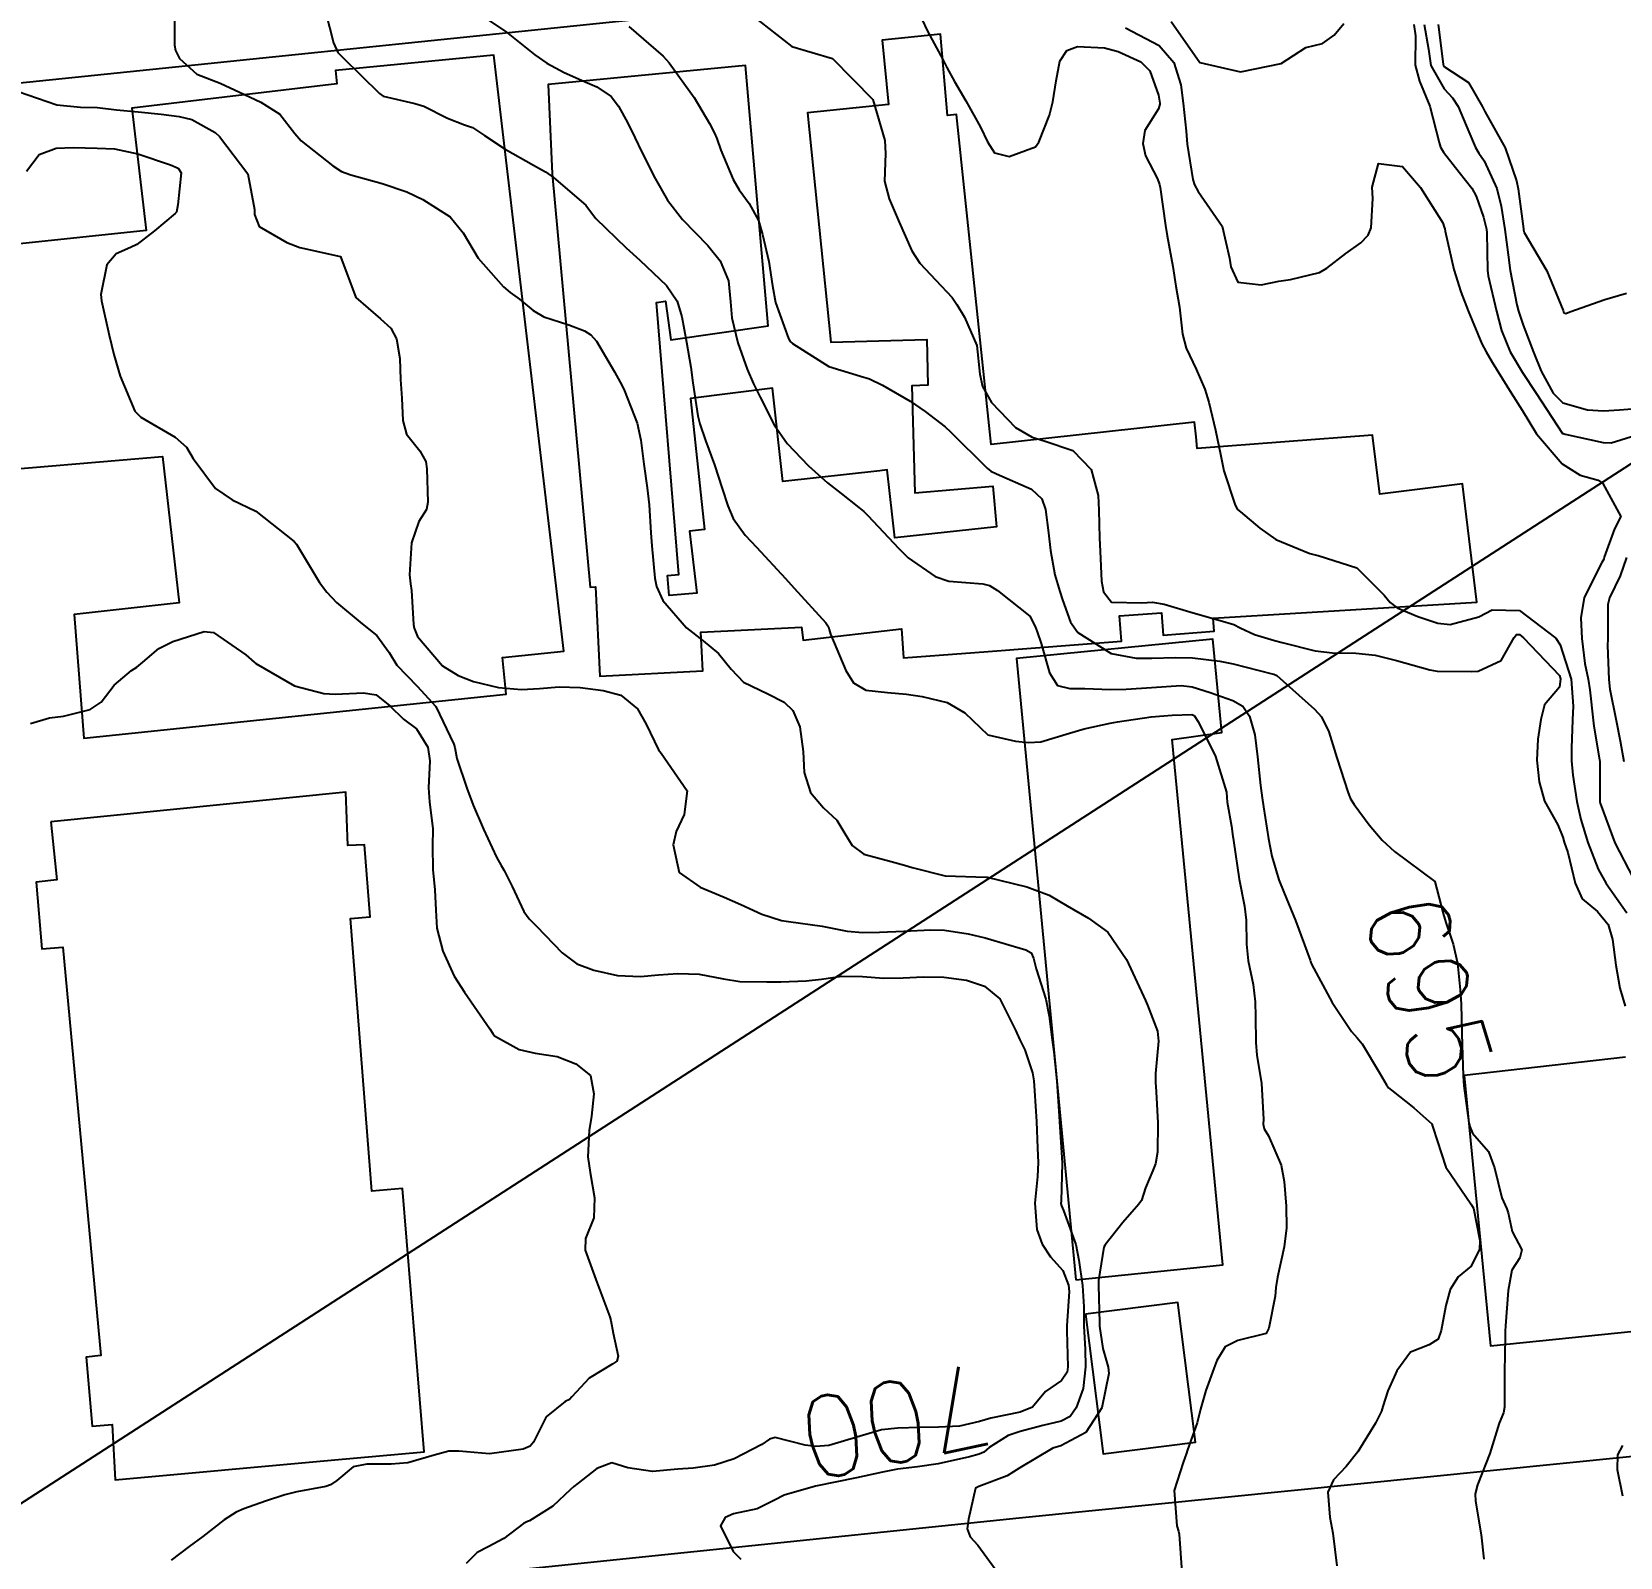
# Model space of a CAD drawing. Header units: metres. Extents: x 298520 to 308411, y 7433745 to 7450750.
# Drawn here: x 300300 to 300377.8, y 7444913.8 to 7444988.6 of the extents above; entities that cross this region are included whole.
import ezdxf
from ezdxf.enums import TextEntityAlignment as Align

# ---------------------------------------------------------------- set-up
doc = ezdxf.new("R2010")
doc.units = ezdxf.units.M
doc.header["$LTSCALE"] = 10
doc.linetypes.add('CONTINUO', pattern=[0])
for name, color, linetype in [('Cotas', 45, 'Continuous'), ('Curvas de Nivel 1m', 11, 'Continuous'), ('Curvas de Nivel 5m', 15, 'Continuous'), ('Edificações', 30, 'Continuous'), ('TEXTO', 45, 'Continuous'), ('Vias Primárias', 230, 'Continuous')]:
    doc.layers.add(name, color=color, linetype=linetype)
doc.styles.add('Style-STANDARD', font='STANDARD.shx')

msp = doc.modelspace()

# ---------------------------------------------------------------- linework, layer by layer
at = {"layer": 'Curvas de Nivel 1m', "flags": 128}
for points, elevation in [([(300306.965, 7444989.643), (300306.966, 7444987.894), (300307.002, 7444987.642), (300307.209, 7444987.243), (300308.052, 7444986.478), (300309.197, 7444986.026), (300310.148, 7444985.6), (300311.188, 7444985.099), (300312.124, 7444984.517), (300312.85, 7444983.565), (300313.168, 7444983.2), (300314.719, 7444981.974), (300315.145, 7444981.696), (300315.61, 7444981.535), (300317.139, 7444981.118), (300318.341, 7444980.708), (300319.131, 7444980.333), (300320.47, 7444979.477), (300321.111, 7444978.698), (300321.85, 7444977.462), (300323.079, 7444976.048), (300323.41, 7444975.779), (300323.869, 7444975.438), (300324.537, 7444974.897), (300325.065, 7444974.58), (300326.285, 7444974.183), (300327.058, 7444973.889), (300327.363, 7444973.703), (300327.652, 7444973.391), (300328.524, 7444971.884), (300328.803, 7444971.373), (300328.882, 7444971.232), (300329.019, 7444970.958), (300329.637, 7444969.364), (300329.824, 7444968.528), (300329.963, 7444967.36), (300330.126, 7444966.194), (300330.221, 7444965.357), (300330.304, 7444963.992), (300330.35, 7444963.356), (300330.502, 7444961.761), (300330.587, 7444961.353), (300330.896, 7444960.668), (300332.055, 7444959.338), (300332.877, 7444958.697), (300333.621, 7444958.069), (300334.244, 7444957.309), (300334.853, 7444956.665), (300336.038, 7444956.095), (300336.837, 7444955.695), (300337.268, 7444955.276), (300337.612, 7444954.485), (300337.77, 7444953.27), (300337.821, 7444952.246), (300338.133, 7444951.267), (300338.775, 7444950.515), (300339.424, 7444949.905), (300339.82, 7444949.244), (300340.175, 7444948.657), (300340.753, 7444948.234), (300342.096, 7444947.87), (300342.748, 7444947.694), (300343.127, 7444947.585), (300344.743, 7444947.18), (300346.742, 7444947.112), (300346.797, 7444947.105), (300348.735, 7444946.64), (300349.834, 7444946.234), (300350.719, 7444945.706), (300351.757, 7444945.1), (300352.706, 7444944.406), (300353.622, 7444943.081), (300354.461, 7444941.277), (300354.551, 7444941.071), (300354.66, 7444940.827), (300355.14, 7444939.555), (300355.188, 7444939.062), (300355.049, 7444937.486), (300355.046, 7444937.064), (300355.088, 7444936.591), (300355.158, 7444935.062), (300355.138, 7444933.621), (300355.051, 7444933.063), (300354.911, 7444932.722), (300354.555, 7444931.883), (300354.353, 7444931.265), (300354.23, 7444931.073), (300353.438, 7444930.177), (300352.577, 7444929.089), (300352.556, 7444929.057), (300352.522, 7444928.966), (300352.258, 7444927.34), (300352.253, 7444927.092), (300352.298, 7444925.27), (300352.303, 7444925.092), (300352.462, 7444923.996), (300352.726, 7444923.087), (300352.753, 7444922.782), (300352.423, 7444921.09), (300351.63, 7444919.878), (300350.404, 7444919.233), (300350.01, 7444919.116), (300348.393, 7444918.156), (300347.776, 7444917.759), (300346.384, 7444917.24), (300346.226, 7444917.162), (300345.884, 7444915.644), (300345.813, 7444915.168), (300345.962, 7444914.779), (300346.345, 7444914.356), (300347.219, 7444913.151)], 698), ([(300314.361, 7444989.549), (300314.757, 7444988.007), (300314.973, 7444987.542), (300315.21, 7444987.287), (300317.013, 7444985.522), (300317.192, 7444985.404), (300318.735, 7444985.043), (300319.187, 7444984.899), (300320.342, 7444984.318), (300321.178, 7444983.99), (300321.568, 7444983.855), (300322.158, 7444983.46), (300323.163, 7444982.791), (300324.563, 7444982.017), (300325.147, 7444981.694), (300325.538, 7444981.416), (300327.129, 7444980.045), (300327.404, 7444979.674), (300327.62, 7444979.393), (300329.102, 7444977.964), (300329.774, 7444977.363), (300331.081, 7444976.115), (300331.606, 7444975.345), (300331.833, 7444974.575), (300332.051, 7444973.34), (300332.261, 7444972.111), (300332.371, 7444971.337), (300332.618, 7444969.723), (300332.707, 7444969.333), (300332.991, 7444968.515), (300333.437, 7444967.323), (300333.811, 7444966.167), (300334.075, 7444965.313), (300334.337, 7444964.699), (300334.939, 7444963.877), (300335.496, 7444963.294), (300336.91, 7444961.755), (300337.34, 7444961.276), (300338.886, 7444959.57), (300339.015, 7444959.388), (300339.048, 7444959.258), (300339.119, 7444959.016), (300339.869, 7444957.245), (300340.246, 7444956.639), (300340.843, 7444956.27), (300341.903, 7444956.158), (300342.842, 7444956.078), (300343.611, 7444955.969), (300344.838, 7444955.668), (300345.701, 7444955.171), (300346.822, 7444954.093), (300348.189, 7444953.777), (300348.819, 7444953.712), (300349.431, 7444953.743), (300350.824, 7444954.172), (300351.543, 7444954.385), (300352.829, 7444954.66), (300353.191, 7444954.725), (300354.832, 7444954.963), (300355.866, 7444955.055), (300356.833, 7444955.077), (300356.936, 7444955.039), (300357.155, 7444954.711), (300357.99, 7444953.028), (300358.527, 7444951.282), (300358.551, 7444951.022), (300358.553, 7444950.794), (300358.769, 7444949.617), (300358.841, 7444949.096), (300358.848, 7444949.019), (300358.865, 7444948.915), (300359.152, 7444947.014), (300359.404, 7444945.694), (300359.493, 7444945.008), (300359.511, 7444943.818), (300359.59, 7444943.007), (300359.831, 7444941.847), (300359.936, 7444941.001), (300359.942, 7444940.287), (300359.963, 7444939), (300360.02, 7444938.382), (300360.242, 7444936.996), (300360.338, 7444935.252), (300360.331, 7444934.994), (300360.377, 7444934.78), (300360.587, 7444934.424), (300361.202, 7444932.984), (300361.357, 7444932.186), (300361.451, 7444930.986), (300361.463, 7444929.917), (300361.348, 7444928.988), (300361.024, 7444927.509), (300360.954, 7444926.993), (300360.915, 7444926.576), (300360.603, 7444924.998), (300360.47, 7444924.739), (300359.079, 7444924.401), (300358.464, 7444924.086), (300358.061, 7444923.42), (300357.914, 7444923.025), (300357.513, 7444921.953), (300357.261, 7444921.032), (300357.094, 7444920.355), (300356.622, 7444919.038), (300356.566, 7444918.874), (300356.397, 7444918.42), (300355.96, 7444917.046), (300356.086, 7444915.315), (300356.171, 7444915.043), (300356.204, 7444914.895), (300356.333, 7444913.04)], 697), ([(300321.849, 7444989.461), (300323.229, 7444988.53), (300324.624, 7444987.426), (300325.209, 7444987.006), (300326.058, 7444986.557), (300327.199, 7444986.053), (300327.665, 7444985.86), (300328.366, 7444985.382), (300328.725, 7444984.914), (300329.18, 7444984.067), (300329.529, 7444983.366), (300329.874, 7444982.651), (300330.526, 7444981.356), (300331.132, 7444980.296), (300331.86, 7444979.343), (300333.104, 7444978.069), (300333.71, 7444977.321), (300334.113, 7444976.344), (300334.219, 7444975.313), (300334.286, 7444974.532), (300334.573, 7444973.307), (300335.034, 7444972.01), (300335.349, 7444971.297), (300335.662, 7444970.648), (300336.351, 7444969.287), (300336.989, 7444968.377), (300338.035, 7444967.269), (300338.965, 7444966.436), (300339.633, 7444965.923), (300340.512, 7444965.237), (300340.748, 7444965.03), (300340.949, 7444964.832), (300342.467, 7444963.215), (300342.926, 7444962.757), (300344.248, 7444961.855), (300344.909, 7444961.613), (300346.587, 7444961.484), (300346.907, 7444961.407), (300347.307, 7444961.156), (300348.891, 7444959.901), (300349.151, 7444959.401), (300349.249, 7444959.135), (300349.446, 7444958.559), (300349.855, 7444957.125), (300350.24, 7444956.512), (300350.845, 7444956.362), (300351.588, 7444956.36), (300352.845, 7444956.309), (300353.608, 7444956.319), (300354.846, 7444956.41), (300356.309, 7444956.509), (300356.847, 7444956.446), (300357.719, 7444956.156), (300358.84, 7444955.766), (300359.323, 7444955.498), (300359.659, 7444955.008), (300359.916, 7444954.095), (300360.054, 7444953.001), (300360.193, 7444951.598), (300360.269, 7444950.998), (300360.337, 7444950.555), (300360.586, 7444948.993), (300360.75, 7444948.142), (300361.1, 7444946.986), (300361.342, 7444946.369), (300361.903, 7444944.978), (300362.624, 7444943.041), (300362.644, 7444942.97), (300362.691, 7444942.837), (300363.71, 7444940.96), (300364.649, 7444939.544), (300364.927, 7444939.227), (300365.172, 7444938.942), (300366.034, 7444937.516), (300366.374, 7444936.924), (300366.475, 7444936.785), (300366.61, 7444936.662), (300367.706, 7444935.805), (300368.594, 7444935.015), (300368.631, 7444934.9), (300368.642, 7444934.85), (300369.276, 7444932.893), (300370.545, 7444931.05), (300370.631, 7444930.879), (300370.945, 7444929.292), (300370.924, 7444928.874), (300370.515, 7444928.042), (300369.881, 7444927.515), (300369.485, 7444926.89), (300369.279, 7444926.105), (300369.043, 7444924.894), (300368.905, 7444924.459), (300368.466, 7444924.18), (300367.55, 7444923.821), (300366.879, 7444922.916), (300366.742, 7444922.623), (300366.438, 7444921.929), (300366.195, 7444921.155), (300366.119, 7444920.925), (300365.839, 7444920.351), (300364.968, 7444918.942), (300364.396, 7444918.226), (300363.774, 7444917.571), (300363.493, 7444916.959), (300363.593, 7444915.729), (300363.737, 7444914.956), (300363.939, 7444913.352)], 696), ([(300335.338, 7444989.299), (300337.221, 7444987.837), (300339.213, 7444987.25), (300341.193, 7444985.23), (300341.775, 7444983.224), (300341.804, 7444982.583), (300341.768, 7444981.224), (300341.988, 7444980.368), (300342.48, 7444979.216), (300343.102, 7444977.808), (300343.496, 7444977.204), (300344.275, 7444976.382), (300345.076, 7444975.528), (300345.315, 7444975.178), (300345.68, 7444974.561), (300346.289, 7444973.168), (300346.438, 7444971.76), (300346.559, 7444971.165), (300347.015, 7444970.378), (300348.187, 7444969.148), (300348.996, 7444968.687), (300349.637, 7444968.486), (300350.987, 7444968.026), (300351.898, 7444967.101), (300352.243, 7444965.814), (300352.268, 7444965.097), (300352.308, 7444963.727), (300352.328, 7444963.096), (300352.392, 7444961.614), (300352.506, 7444961.094), (300352.898, 7444960.591), (300354.383, 7444960.553), (300354.898, 7444960.593), (300355.466, 7444960.485), (300356.893, 7444960.064), (300358.219, 7444959.698), (300358.888, 7444959.499), (300359.201, 7444959.33), (300359.893, 7444959.005), (300360.879, 7444958.719), (300361.249, 7444958.615), (300362.871, 7444958.199), (300363.723, 7444958.109), (300364.87, 7444958.098), (300365.818, 7444957.986), (300366.865, 7444957.731), (300368.488, 7444957.275), (300368.858, 7444957.212), (300370.548, 7444957.185), (300370.858, 7444957.206), (300371.998, 7444957.726), (300372.626, 7444958.853), (300372.738, 7444958.998), (300372.884, 7444959.003), (300373.09, 7444958.848), (300374.856, 7444957.004), (300374.906, 7444956.829), (300374.849, 7444956.429), (300374.113, 7444955.564), (300373.933, 7444954.839), (300373.793, 7444953.871), (300373.74, 7444952.841), (300373.857, 7444951.78), (300374.117, 7444950.837), (300374.771, 7444949.675), (300375.01, 7444949.071), (300375.087, 7444948.825), (300375.254, 7444948.324), (300375.627, 7444946.817), (300375.963, 7444946.049), (300376.719, 7444945.427), (300377.243, 7444944.795), (300377.449, 7444944.049), (300377.613, 7444942.791), (300377.803, 7444941.661), (300378.069, 7444940.786)], 694), ([(300343.578, 7444989.205), (300343.886, 7444988.547), (300344.615, 7444987.189), (300344.824, 7444986.801), (300345.202, 7444986.11), (300345.757, 7444985.174), (300346.461, 7444983.88), (300346.804, 7444983.164), (300347.158, 7444982.622), (300347.877, 7444982.432), (300349.161, 7444982.912), (300349.321, 7444983.138), (300349.849, 7444984.458), (300350.01, 7444985.122), (300350.17, 7444986.153), (300350.353, 7444987.119), (300350.703, 7444987.633), (300351.224, 7444987.827), (300352.553, 7444987.767), (300353.22, 7444987.58), (300354.328, 7444987.073), (300354.776, 7444986.634), (300355.197, 7444985.451), (300355.253, 7444985.059), (300355.253, 7444984.999), (300355.189, 7444984.777), (300354.528, 7444983.714), (300354.422, 7444983.071), (300354.563, 7444982.475), (300355.146, 7444981.34), (300355.245, 7444981.059), (300355.278, 7444980.922), (300355.535, 7444979.056), (300355.621, 7444978.55), (300355.889, 7444977.052), (300356.051, 7444976.083), (300356.224, 7444975.048), (300356.372, 7444973.734), (300356.557, 7444973.045), (300357.038, 7444972.02), (300357.467, 7444971.036), (300357.659, 7444970.391), (300357.991, 7444969.03), (300358.25, 7444967.762), (300358.395, 7444967.026), (300358.956, 7444965.343), (300359.075, 7444965.139), (300359.221, 7444965.016), (300360.158, 7444964.214), (300360.94, 7444963.661), (300362.618, 7444962.973), (300362.932, 7444962.887), (300363.02, 7444962.88), (300364.923, 7444962.281), (300366.254, 7444960.93), (300366.547, 7444960.573), (300366.897, 7444960.314), (300367.914, 7444959.889), (300368.89, 7444959.567), (300369.49, 7444959.492), (300370.893, 7444959.871), (300371.551, 7444960.209), (300372.896, 7444960.187), (300374.668, 7444958.832), (300374.878, 7444958.507), (300375.427, 7444956.821), (300375.515, 7444955.496), (300375.482, 7444954.82), (300375.435, 7444953.436), (300375.447, 7444952.82), (300375.507, 7444952.115), (300375.697, 7444950.816), (300375.898, 7444949.937), (300376.233, 7444948.808), (300376.743, 7444947.499), (300377.131, 7444946.796), (300378.144, 7444945.36)], 693), ([(300353.573, 7444988.75), (300355.225, 7444987.877), (300355.954, 7444987.053), (300356.295, 7444985.956), (300356.41, 7444985.048), (300356.545, 7444983.674), (300356.6, 7444983.046), (300356.879, 7444981.309), (300356.96, 7444981.042), (300357.14, 7444980.717), (300358.318, 7444979.028), (300358.671, 7444977.453), (300358.737, 7444977.024), (300359.086, 7444976.278), (300360.23, 7444976.149), (300361.086, 7444976.333), (300361.668, 7444976.403), (300363.091, 7444976.749), (300363.45, 7444976.965), (300364.379, 7444977.676), (300365.112, 7444978.202), (300365.465, 7444978.59), (300365.614, 7444978.935), (300365.694, 7444980.378), (300365.67, 7444980.935), (300365.985, 7444982.102), (300367.153, 7444981.954), (300368.035, 7444980.911), (300369.126, 7444979.179), (300369.204, 7444978.979), (300369.225, 7444978.898), (300369.248, 7444978.771), (300369.668, 7444976.891), (300370.008, 7444975.812), (300370.381, 7444974.88), (300371.049, 7444973.259), (300371.25, 7444972.868), (300371.546, 7444972.357), (300372.481, 7444970.855), (300373.014, 7444970.006), (300373.723, 7444968.843), (300374.981, 7444967.378), (300375.871, 7444966.817), (300376.742, 7444966.575), (300376.969, 7444966.412), (300377.861, 7444964.791), (300377.554, 7444964.184), (300377.047, 7444962.799), (300377.018, 7444962.703), (300376.92, 7444962.534), (300376.061, 7444960.813), (300375.904, 7444959.826), (300375.939, 7444958.814), (300376.099, 7444957.577), (300376.261, 7444956.809), (300376.339, 7444956.299), (300376.502, 7444954.805), (300376.541, 7444954.515), (300376.814, 7444952.858), (300376.823, 7444952.8), (300376.834, 7444950.799), (300376.843, 7444950.738), (300377.57, 7444948.792), (300378.467, 7444947.053)], 692), ([(300355.81, 7444989.054), (300357.213, 7444987.04), (300359.209, 7444986.584), (300361.213, 7444986.99), (300362.415, 7444987.788), (300363.228, 7444987.975), (300363.802, 7444988.394), (300364.28, 7444988.954)], 691), ([(300367.717, 7444988.915), (300367.799, 7444988.349), (300367.773, 7444986.914), (300367.992, 7444986.125), (300368.499, 7444984.907), (300368.951, 7444983.117), (300369.018, 7444982.901), (300369.16, 7444982.658), (300369.933, 7444981.67), (300370.546, 7444980.879), (300370.763, 7444980.5), (300371.129, 7444979.472), (300371.265, 7444978.869), (300371.286, 7444978.703), (300371.326, 7444976.868), (300371.362, 7444976.596), (300371.764, 7444974.863), (300372.014, 7444973.905), (300372.429, 7444972.856), (300373.033, 7444971.853), (300373.701, 7444970.843), (300375.003, 7444968.867), (300375.028, 7444968.854), (300375.137, 7444968.828), (300376.997, 7444968.42), (300377.383, 7444968.41), (300378.588, 7444968.784)], 691), ([(300368.902, 7444988.903), (300369.146, 7444986.968), (300369.157, 7444986.901), (300369.212, 7444986.831), (300370.391, 7444986.068), (300371.083, 7444984.872), (300371.189, 7444984.642), (300372.19, 7444982.86), (300372.748, 7444981.253), (300372.828, 7444980.853), (300373.079, 7444978.895), (300373.089, 7444978.85), (300373.121, 7444978.715), (300374.228, 7444976.839), (300375.023, 7444974.881), (300375.041, 7444974.83), (300375.072, 7444974.769), (300375.157, 7444974.743), (300375.355, 7444974.826), (300377.079, 7444975.422), (300378.133, 7444975.739)], 689), ([(300299.292, 7444985.629), (300301.185, 7444984.964), (300302.344, 7444984.852), (300303.185, 7444984.839), (300304.121, 7444984.733), (300305.183, 7444984.625), (300306.311, 7444984.519), (300307.181, 7444984.406), (300307.8, 7444984.251), (300308.948, 7444983.613), (300309.17, 7444983.423), (300310.548, 7444981.596), (300310.873, 7444979.845), (300310.885, 7444979.592), (300311.114, 7444979.014), (300312.458, 7444978.215), (300313.099, 7444977.982), (300315.093, 7444977.54), (300315.841, 7444975.532), (300317.063, 7444974.485), (300317.564, 7444974.018), (300317.845, 7444973.508), (300318.002, 7444972.542), (300318.04, 7444971.505), (300318.101, 7444970.591), (300318.151, 7444969.503), (300318.329, 7444968.833), (300318.988, 7444968.017), (300319.271, 7444967.487), (300319.332, 7444967.132), (300319.378, 7444965.486), (300319.309, 7444965.127), (300318.943, 7444964.545), (300318.575, 7444963.495), (300318.47, 7444961.936), (300318.531, 7444961.496), (300318.573, 7444961.168), (300318.671, 7444959.493), (300318.71, 7444959.321), (300318.877, 7444958.908), (300320.09, 7444957.478), (300320.856, 7444957.001), (300321.608, 7444956.706), (300322.847, 7444956.412), (300323.972, 7444956.307), (300324.847, 7444956.356), (300325.812, 7444956.447), (300326.848, 7444956.404), (300327.972, 7444956.262), (300328.843, 7444956.037), (300329.658, 7444955.368), (300330.073, 7444954.609), (300330.679, 7444953.352), (300330.81, 7444953.181), (300332.087, 7444951.337), (300331.936, 7444950.174), (300331.548, 7444949.342), (300331.399, 7444948.701), (300331.697, 7444947.34), (300332.732, 7444946.626), (300333.906, 7444946.132), (300334.72, 7444945.764), (300335.753, 7444945.29), (300336.71, 7444944.98), (300337.057, 7444944.929), (300338.707, 7444944.701), (300339.928, 7444944.465), (300340.705, 7444944.391), (300341.518, 7444944.408), (300342.705, 7444944.457), (300344.042, 7444944.525), (300344.706, 7444944.509), (300345.86, 7444944.328), (300346.703, 7444944.131), (300348.13, 7444943.715), (300348.697, 7444943.551), (300348.955, 7444943.395), (300349.065, 7444943.134), (300349.201, 7444942.617), (300349.67, 7444941.125), (300349.829, 7444940.297), (300349.977, 7444939.12), (300350.067, 7444938.548), (300350.214, 7444937.116), (300350.321, 7444935.39), (300350.336, 7444935.114), (300350.354, 7444934.877), (300350.471, 7444933.112), (300350.425, 7444931.232), (300350.414, 7444931.112), (300350.433, 7444931.002), (300350.539, 7444930.768), (300351.14, 7444929.104), (300351.281, 7444928.337), (300351.47, 7444927.1), (300351.542, 7444926.045), (300351.537, 7444925.099), (300351.596, 7444923.964), (300351.623, 7444923.098), (300351.495, 7444922.041), (300351.166, 7444921.103), (300350.856, 7444920.668), (300350.416, 7444920.447), (300349.517, 7444920.226), (300348.411, 7444919.93), (300347.82, 7444919.735), (300346.899, 7444919.155), (300346.628, 7444918.93), (300346.4, 7444918.822), (300345.926, 7444918.695), (300344.395, 7444918.358), (300343.383, 7444918.21), (300342.392, 7444918.082), (300341.669, 7444917.938), (300340.387, 7444917.668), (300338.383, 7444917.26), (300336.842, 7444916.809), (300336.372, 7444916.562), (300335.513, 7444916.145), (300334.362, 7444915.891), (300333.952, 7444915.721), (300333.723, 7444915.316), (300334.34, 7444914.055), (300334.713, 7444913.68)], 699), ([(300378.14, 7444962.788), (300377.827, 7444961.878), (300377.302, 7444960.796), (300377.224, 7444960.473), (300377.214, 7444958.797), (300377.207, 7444958.468), (300377.264, 7444956.796), (300377.325, 7444956.319), (300377.629, 7444954.792), (300377.82, 7444953.793), (300377.997, 7444952.788)], 691), ([(300299.901, 7444954.64), (300300.825, 7444954.92), (300301.524, 7444955.005), (300302.829, 7444955.325), (300303.361, 7444955.682), (300303.995, 7444956.523), (300304.857, 7444957.239), (300305.108, 7444957.408), (300305.401, 7444957.655), (300306.197, 7444958.319), (300306.873, 7444958.666), (300308.413, 7444959.152), (300308.878, 7444959.102), (300310.459, 7444958.002), (300310.864, 7444957.653), (300310.941, 7444957.589), (300312.847, 7444956.496), (300314.279, 7444956.111), (300314.841, 7444956.075), (300316.219, 7444956.15), (300316.841, 7444956.046), (300317.521, 7444955.51), (300318.189, 7444954.862), (300318.822, 7444954.376), (300319.375, 7444953.484), (300319.479, 7444952.807), (300319.407, 7444951.484), (300319.464, 7444950.795), (300319.617, 7444949.481), (300319.612, 7444948.624), (300319.629, 7444947.481), (300319.715, 7444946.493), (300319.775, 7444945.484), (300319.824, 7444944.603), (300320.106, 7444943.479), (300320.675, 7444942.262), (300321.171, 7444941.465), (300322.424, 7444939.673), (300322.563, 7444939.451), (300322.642, 7444939.339), (300323.861, 7444938.657), (300324.634, 7444938.488), (300325.717, 7444938.324), (300326.628, 7444937.955), (300327.344, 7444937.393), (300327.509, 7444936.491), (300327.396, 7444935.392), (300327.291, 7444934.687), (300327.223, 7444933.394), (300327.329, 7444932.625), (300327.539, 7444931.39), (300327.521, 7444930.403), (300327.107, 7444929.394), (300327.091, 7444928.82), (300327.616, 7444927.389), (300328.298, 7444925.559), (300328.349, 7444925.381), (300328.467, 7444924.761), (300328.706, 7444923.627), (300328.647, 7444923.377), (300328.452, 7444923.252), (300327.292, 7444922.544), (300326.435, 7444921.641), (300326.325, 7444921.51), (300326.117, 7444921.403), (300325.173, 7444920.661), (300324.551, 7444919.419), (300324.401, 7444919.218), (300324.05, 7444919.076), (300322.397, 7444918.841), (300320.895, 7444918.968), (300320.398, 7444918.978), (300319.689, 7444918.773), (300318.392, 7444918.401), (300317.574, 7444918.326), (300316.391, 7444918.339), (300315.72, 7444918.196), (300314.914, 7444917.535), (300314.602, 7444917.315), (300314.378, 7444917.241), (300312.962, 7444916.973), (300312.372, 7444916.835), (300311.419, 7444916.527), (300310.361, 7444916.137), (300309.975, 7444915.979), (300309.385, 7444915.605), (300308.345, 7444914.793), (300307.671, 7444914.295), (300306.791, 7444913.635)], 701), ([(300377.936, 7444919.256), (300377.693, 7444918.787), (300377.672, 7444918.068), (300377.941, 7444916.787)], 694)]:
    msp.add_lwpolyline(points, dxfattribs=dict(at, elevation=elevation))
at = {"layer": 'Curvas de Nivel 5m', "flags": 128}
for points, elevation in [([(300329.235, 7444988.819), (300330.913, 7444987.353), (300331.21, 7444987.032), (300332.425, 7444985.338), (300333.18, 7444984.063), (300333.434, 7444983.585), (300333.54, 7444983.324), (300333.744, 7444982.741), (300334.345, 7444981.312), (300334.638, 7444980.808), (300335.131, 7444980.134), (300335.583, 7444979.295), (300335.785, 7444978.621), (300336.098, 7444977.29), (300336.274, 7444976.096), (300336.412, 7444975.287), (300337.055, 7444973.516), (300337.143, 7444973.368), (300337.258, 7444973.277), (300339.036, 7444972.149), (300340.593, 7444971.671), (300341.027, 7444971.535), (300341.665, 7444971.224), (300343.015, 7444970.452), (300343.757, 7444969.945), (300344.741, 7444969.184), (300344.999, 7444968.949), (300346.79, 7444967.162), (300346.972, 7444967.021), (300347.253, 7444966.874), (300348.963, 7444966.128), (300349.48, 7444965.654), (300349.652, 7444965.13), (300349.804, 7444963.989), (300349.9, 7444963.125), (300350.113, 7444961.924), (300350.35, 7444961.118), (300350.49, 7444960.708), (300350.888, 7444959.608), (300351.241, 7444959.106), (300352.868, 7444958.081), (300354.099, 7444957.843), (300354.865, 7444957.844), (300356.035, 7444957.879), (300356.865, 7444957.865), (300358.197, 7444957.693), (300358.861, 7444957.568), (300360.765, 7444957.081), (300360.854, 7444957.055), (300360.988, 7444956.989), (300362.837, 7444955.352), (300363.186, 7444954.966), (300363.55, 7444954.238), (300363.938, 7444952.959), (300364.489, 7444951.252), (300364.614, 7444950.952), (300364.78, 7444950.665), (300365.515, 7444949.683), (300366.159, 7444948.929), (300366.755, 7444948.37), (300368.733, 7444946.9), (300369.154, 7444945.33), (300369.277, 7444944.892), (300369.64, 7444943.824), (300369.858, 7444942.888), (300369.98, 7444941.58), (300370.024, 7444940.886), (300370.067, 7444939.468), (300370.088, 7444938.886), (300370.13, 7444937.375), (300370.16, 7444936.885), (300370.415, 7444935.061), (300370.455, 7444934.881), (300370.59, 7444934.564), (300371.37, 7444933.657), (300371.657, 7444932.864), (300372.017, 7444931.392), (300372.274, 7444930.854), (300372.343, 7444930.655), (300372.532, 7444929.741), (300372.999, 7444928.845), (300372.911, 7444928.452), (300372.513, 7444927.85), (300372.333, 7444926.853), (300372.208, 7444925.123), (300372.194, 7444924.854), (300372.181, 7444924.565), (300372.148, 7444922.855), (300372.15, 7444921.131), (300372.101, 7444920.855), (300371.901, 7444920.341), (300371.444, 7444918.864), (300370.839, 7444917.324), (300370.715, 7444916.875), (300370.739, 7444916.513), (300371.01, 7444914.87), (300371.147, 7444913.674)], 695), ([(300368.213, 7444988.91), (300368.437, 7444987.696), (300368.54, 7444986.907), (300369.201, 7444985.753), (300369.612, 7444985.309), (300369.883, 7444984.89), (300370.414, 7444983.642), (300370.73, 7444982.876), (300370.897, 7444982.61), (300371.156, 7444982.226), (300371.781, 7444980.864), (300371.991, 7444980.005), (300372.171, 7444978.86), (300372.338, 7444977.624), (300372.438, 7444976.857), (300372.763, 7444975.166), (300372.841, 7444974.852), (300373.063, 7444974.167), (300373.572, 7444972.845), (300373.952, 7444971.923), (300374.549, 7444970.835), (300375.018, 7444970.361), (300376.218, 7444970.015), (300377.015, 7444969.974), (300377.788, 7444970.02), (300379.016, 7444970.11)], 690), ([(300299.703, 7444981.724), (300300.332, 7444982.542), (300301.16, 7444982.851), (300301.983, 7444982.875), (300303.16, 7444982.846), (300304.025, 7444982.807), (300305.157, 7444982.574), (300306.763, 7444982.029), (300307.146, 7444981.864), (300307.288, 7444981.638), (300307.127, 7444980.071), (300307.051, 7444979.713), (300306.996, 7444979.641), (300305.974, 7444978.791), (300305.108, 7444978.129), (300304.799, 7444977.97), (300304.103, 7444977.67), (300303.645, 7444977.124), (300303.355, 7444975.677), (300303.377, 7444975.369), (300303.755, 7444973.673), (300303.977, 7444972.732), (300304.3, 7444971.667), (300305.006, 7444969.961), (300305.313, 7444969.657), (300306.993, 7444968.686), (300307.549, 7444968.192), (300307.867, 7444967.627), (300308.961, 7444966.161), (300309.788, 7444965.602), (300310.947, 7444965.045), (300312.818, 7444963.571), (300312.931, 7444963.434), (300314.059, 7444961.553), (300314.427, 7444961.076), (300314.893, 7444960.574), (300316.158, 7444959.527), (300316.877, 7444958.959), (300317.478, 7444958.12), (300317.863, 7444957.505), (300318.848, 7444956.476), (300319.777, 7444955.481), (300320.655, 7444953.631), (300320.695, 7444953.471), (300320.805, 7444952.925), (300321.288, 7444951.465), (300321.597, 7444950.639), (300322.113, 7444949.456), (300322.749, 7444948.085), (300322.975, 7444947.676), (300323.116, 7444947.444), (300323.51, 7444946.659), (300324.08, 7444945.429), (300324.351, 7444945.067), (300324.706, 7444944.714), (300325.961, 7444943.407), (300326.685, 7444942.867), (300327.52, 7444942.552), (300328.676, 7444942.282), (300329.801, 7444942.238), (300330.677, 7444942.315), (300331.636, 7444942.383), (300332.678, 7444942.348), (300333.864, 7444942.123), (300334.673, 7444941.993), (300335.989, 7444941.971), (300336.673, 7444941.976), (300337.919, 7444942.023), (300338.676, 7444942.112), (300339.674, 7444942.25), (300340.678, 7444942.239), (300341.731, 7444942.165), (300342.677, 7444942.171), (300343.655, 7444942.223), (300344.678, 7444942.214), (300345.782, 7444942.068), (300346.672, 7444941.761), (300347.424, 7444941.152), (300348.177, 7444939.616), (300348.397, 7444939.142), (300348.638, 7444938.639), (300349.016, 7444937.523), (300349.078, 7444937.133), (300349.116, 7444936.632), (300349.216, 7444935.131), (300349.27, 7444933.82), (300349.292, 7444933.129), (300349.257, 7444932.435), (300349.134, 7444931.131), (300349.234, 7444929.834), (300349.484, 7444929.126), (300349.901, 7444928.504), (300350.51, 7444927.821), (300350.784, 7444927.107), (300350.812, 7444926.793), (300350.708, 7444925.108), (300350.708, 7444924.87), (300350.757, 7444923.107), (300350.717, 7444922.839), (300350.443, 7444922.429), (300349.658, 7444921.899), (300349.015, 7444921.131), (300348.42, 7444920.877), (300346.978, 7444920.593), (300346.416, 7444920.433), (300345.434, 7444920.195), (300344.413, 7444920.155), (300343.474, 7444920.138), (300342.412, 7444920.103), (300341.608, 7444920.021), (300340.407, 7444919.658), (300339.042, 7444919.25), (300338.402, 7444919.203), (300337.871, 7444919.265), (300336.408, 7444919.64), (300336.126, 7444919.566), (300335.745, 7444919.29), (300334.396, 7444918.602), (300333.427, 7444918.286), (300332.391, 7444918.145), (300331.636, 7444918.092), (300330.389, 7444917.971), (300329.184, 7444918.161), (300328.393, 7444918.398), (300327.662, 7444918.115), (300326.742, 7444917.396), (300326.539, 7444917.24), (300326.378, 7444917.089), (300325.501, 7444916.278), (300324.355, 7444915.559), (300324.261, 7444915.525), (300324.071, 7444915.433), (300323.098, 7444914.69), (300322.341, 7444914.285), (300321.789, 7444914.005), (300321.248, 7444913.461)], 700)]:
    msp.add_lwpolyline(points, dxfattribs=dict(at, elevation=elevation))
at = {"layer": 'Edificações'}
for points in [[(300357.038, 7444968.7), (300356.96, 7444969.42), (300346.999, 7444968.319), (300345.288, 7444984.49), (300344.852, 7444984.453), (300344.511, 7444988.431), (300341.647, 7444988.142), (300341.966, 7444984.989), (300337.995, 7444984.587), (300339.133, 7444973.337), (300343.834, 7444973.461), (300343.893, 7444971.224), (300343.107, 7444971.203), (300343.246, 7444965.943), (300347.079, 7444966.271), (300347.249, 7444964.282), (300342.265, 7444963.746), (300341.898, 7444967.073), (300341.54, 7444967.033), (300336.773, 7444966.507), (300336.268, 7444971.086), (300332.255, 7444970.573), (300332.937, 7444964.158), (300332.203, 7444964.071), (300332.563, 7444961.026), (300331.201, 7444960.914), (300331.12, 7444961.897), (300331.675, 7444961.943), (300330.579, 7444975.289), (300331.021, 7444975.352), (300331.293, 7444973.458), (300336.055, 7444974.14), (300334.951, 7444986.897), (300325.273, 7444985.972), (300325.471, 7444981.593), (300327.327, 7444961.327), (300327.592, 7444961.341), (300327.813, 7444956.971), (300332.853, 7444957.225), (300332.758, 7444959.114), (300337.702, 7444959.363), (300337.775, 7444958.722), (300342.592, 7444959.278), (300342.7, 7444957.863), (300346.838, 7444958.18), (300353.383, 7444958.683), (300353.288, 7444959.918), (300355.346, 7444960.076), (300355.43, 7444958.977), (300357.918, 7444959.168), (300357.869, 7444959.8), (300370.793, 7444960.596), (300370.089, 7444966.385), (300366.037, 7444965.893), (300365.686, 7444968.779), (300357.082, 7444968.122)], [(300351.145, 7444927.375), (300358.343, 7444928.1), (300355.863, 7444953.857), (300358.306, 7444954.198), (300357.851, 7444958.779), (300348.238, 7444957.823), (300348.238, 7444957.823)], [(300300.889, 7444949.822), (300301.184, 7444946.977), (300300.177, 7444946.872), (300300.462, 7444943.593), (300301.48, 7444943.681), (300303.342, 7444923.653), (300302.626, 7444923.587), (300302.924, 7444920.193), (300303.897, 7444920.278), (300304.047, 7444917.562), (300314.631, 7444918.522), (300319.198, 7444918.937), (300318.13, 7444931.847), (300316.635, 7444931.723), (300315.583, 7444945.089), (300316.545, 7444945.165), (300316.266, 7444948.697), (300315.457, 7444948.663), (300315.349, 7444951.276)], [(300351.609, 7444925.69), (300352.483, 7444918.833), (300357.011, 7444919.411), (300356.137, 7444926.267)]]:
    msp.add_lwpolyline(points, close=True, dxfattribs=at)
for points in [[(300296.69, 7444966.919), (300306.37, 7444967.739), (300307.184, 7444960.563), (300302.045, 7444959.98), (300302.517, 7444953.93), (300323.223, 7444956.077), (300323.036, 7444957.877), (300326.036, 7444958.188), (300322.61, 7444987.407), (300314.848, 7444986.652), (300314.912, 7444985.995), (300304.869, 7444984.816), (300305.574, 7444978.808), (300296.105, 7444977.814)], [(300378.093, 7444938.281), (300370.185, 7444937.389), (300371.463, 7444924.135), (300379.31, 7444924.937)]]:
    msp.add_lwpolyline(points, dxfattribs=at)
at = {"layer": 'TEXTO', "linetype": 'CONTINUO'}
msp.add_polyline3d([(300443.742, 7445009.613, 0), (300261.793, 7444892.112, 0)], dxfattribs=at)
at = {"layer": 'Vias Primárias', "elevation": 705.531}
msp.add_lwpolyline([(300231.024, 7444978.872), (300278.421, 7444983.892), (300350.157, 7444991.293), (300380.165, 7444994.47, -0.096223), (300383.668, 7444994.166, -0.083143), (300390.618, 7444990.859, -0.110752), (300392.445, 7444988.859, -0.067848), (300394.973, 7444982.604), (300400.602, 7444968.14), (300406.035, 7444954.341), (300412.743, 7444934.46, -0.164059), (300412.743, 7444929.661, -0.162271), (300408.751, 7444924.374, -0.135179), (300398.114, 7444920.688), (300348.357, 7444915.683), (300270.335, 7444907.607)], format="xyb", dxfattribs=at)

# ---------------------------------------------------------------- texts
at = {"layer": 'Cotas', "style": 'Style-STANDARD'}
for s, rotation, p in [('695', 287.39003, (300368.431, 7444941.682, 695)), ('700', 192.10212, (300342.291, 7444920.4, 700))]:
    msp.add_text(s, height=4, rotation=rotation, dxfattribs=at).set_placement(p, align=Align.MIDDLE_CENTER)

doc.saveas('drawing.dxf')
